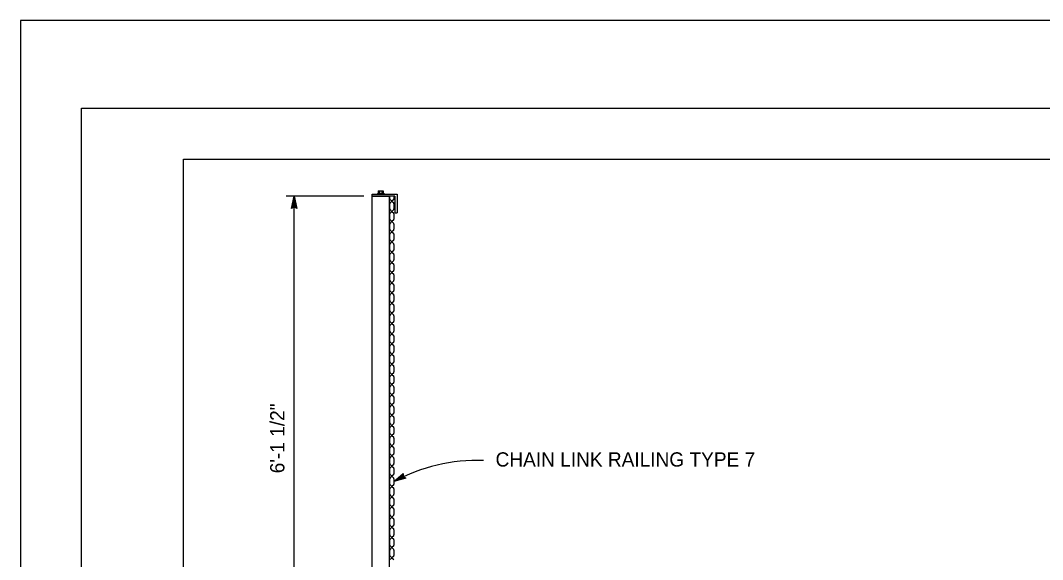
# Model space of a CAD drawing. Extents: x -893 to 867, y -474 to 712.
# Drawn here: x -893 to -392, y 447 to 712 of the extents above; entities that cross this region are included whole.
import ezdxf

# ---------------------------------------------------------------- set-up
doc = ezdxf.new("R2010")
doc.units = 0
for name, color, linetype in [('56 Stage 3 Anno', 7, 'Continuous'), ('57 Undefined', 7, 'Continuous'), ('60 Nongeo Data', 7, 'Continuous'), ('border_PLOTTING-ELEMENTS', 7, 'Continuous'), ('border_rw_22x34_Cut_Lines', 7, 'Continuous'), ('border_SHEET', 7, 'Continuous')]:
    doc.layers.add(name, color=color, linetype=linetype)

msp = doc.modelspace()

# ---------------------------------------------------------------- linework, layer by layer
at = {"layer": '56 Stage 3 Anno'}
for p, q in [((-724.85, 625.74), (-763.1, 625.74)), ((-760.44, 619.74), (-759.1, 625.74)), ((-760.09, 619.96), (-759.1, 624.36)), ((-759.73, 620.19), (-759.1, 622.98)), ((-759.1, 406.75), (-759.1, 625.74)), ((-759.1, 625.74), (-759.1, 625.74)), ((-759.1, 625.74), (-757.77, 619.74)), ((-759.1, 624.35), (-758.13, 619.98)), ((-759.1, 622.98), (-758.48, 620.16)), ((-759.1, 620.54), (-760.44, 619.74)), ((-760.44, 619.74), (-760.44, 619.74)), ((-759.38, 620.37), (-759.1, 621.6)), ((-759.1, 621.6), (-758.84, 620.39)), ((-757.77, 619.74), (-759.1, 620.54)), ((-757.77, 619.74), (-757.77, 619.74)), ((-710.17, 485.66), (-705.52, 489.67)), ((-704.25, 487.32), (-710.17, 485.66)), ((-704.61, 487.53), (-708.96, 486.31)), ((-708.95, 486.32), (-705.55, 489.24)), ((-707.74, 486.96), (-705.55, 488.85)), ((-704.99, 487.73), (-707.74, 486.96)), ((-706.52, 487.62), (-705.58, 488.42)), ((-705.31, 487.96), (-706.52, 487.62)), ((-705.52, 489.67), (-705.59, 488.12)), ((-705.59, 488.12), (-704.25, 487.32)), ((-705.52, 489.67), (-705.52, 489.67)), ((-704.25, 487.32), (-704.25, 487.32)), ((-710.17, 485.66), (-710.17, 485.66))]:
    msp.add_line(p, q, dxfattribs=at)
msp.add_arc((-669.05, 409.64), 86.42, 88.11, 118.4167, dxfattribs=at)
at = {"layer": '60 Nongeo Data'}
for p, q in [((-717.82, 628.39), (-715.39, 628.39)), ((-717.82, 628.39), (-717.82, 626.98)), ((-717.21, 628.39), (-717.21, 626.98)), ((-715.99, 628.39), (-715.99, 626.98)), ((-715.39, 628.39), (-715.39, 626.98)), ((-720.85, 625.74), (-720.85, 626.74)), ((-720.85, 626.74), (-708.6, 626.74)), ((-720.85, 625.74), (-712.35, 625.74)), ((-720.85, 406.75), (-720.85, 625.74)), ((-709.6, 625.74), (-720.85, 625.74)), ((-718.26, 626.98), (-714.94, 626.98)), ((-718.26, 626.98), (-718.26, 626.74)), ((-714.94, 626.98), (-714.94, 626.74)), ((-712.35, 406.75), (-712.35, 625.74)), ((-712.1, 624.45), (-712.1, 625.74)), ((-711.1, 623.24), (-711.96, 624.1)), ((-711.96, 622.39), (-711.1, 623.24)), ((-710.25, 624.1), (-711.1, 623.24)), ((-711.1, 623.24), (-710.25, 622.39)), ((-710.1, 625.74), (-710.1, 624.45)), ((-709.6, 625.74), (-709.6, 617.49)), ((-708.6, 626.74), (-708.6, 617.49)), ((-712.1, 619.45), (-712.1, 622.04)), ((-711.1, 618.24), (-711.96, 619.1)), ((-711.96, 617.39), (-711.1, 618.24)), ((-710.25, 619.1), (-711.1, 618.24)), ((-711.1, 618.24), (-710.25, 617.39)), ((-710.1, 622.04), (-710.1, 619.45)), ((-709.6, 617.49), (-708.6, 617.49)), ((-712.1, 614.45), (-712.1, 617.04)), ((-711.1, 613.24), (-711.96, 614.1)), ((-711.96, 612.39), (-711.1, 613.24)), ((-710.25, 614.1), (-711.1, 613.24)), ((-711.1, 613.24), (-710.25, 612.39)), ((-710.1, 617.04), (-710.1, 614.45)), ((-712.1, 609.45), (-712.1, 612.04)), ((-711.1, 608.24), (-711.96, 609.1)), ((-711.96, 607.39), (-711.1, 608.24)), ((-710.25, 609.1), (-711.1, 608.24)), ((-711.1, 608.24), (-710.25, 607.39)), ((-710.1, 612.04), (-710.1, 609.45)), ((-712.1, 604.45), (-712.1, 607.04)), ((-711.1, 603.24), (-711.96, 604.1)), ((-711.96, 602.39), (-711.1, 603.24)), ((-710.25, 604.1), (-711.1, 603.24)), ((-711.1, 603.24), (-710.25, 602.39)), ((-710.1, 607.04), (-710.1, 604.45)), ((-712.1, 599.45), (-712.1, 602.04)), ((-711.1, 598.24), (-711.96, 599.1)), ((-711.96, 597.39), (-711.1, 598.24)), ((-710.25, 599.1), (-711.1, 598.24)), ((-711.1, 598.24), (-710.25, 597.39)), ((-710.1, 602.04), (-710.1, 599.45)), ((-712.1, 594.45), (-712.1, 597.04)), ((-712.1, 589.45), (-712.1, 592.04)), ((-711.1, 593.24), (-711.96, 594.1)), ((-711.96, 592.39), (-711.1, 593.24)), ((-710.25, 594.1), (-711.1, 593.24)), ((-711.1, 593.24), (-710.25, 592.39)), ((-710.1, 597.04), (-710.1, 594.45)), ((-710.1, 592.04), (-710.1, 589.45)), ((-712.1, 584.45), (-712.1, 587.04)), ((-711.1, 588.24), (-711.96, 589.1)), ((-711.96, 587.39), (-711.1, 588.24)), ((-710.25, 589.1), (-711.1, 588.24)), ((-711.1, 588.24), (-710.25, 587.39)), ((-710.1, 587.04), (-710.1, 584.45)), ((-712.1, 579.45), (-712.1, 582.04)), ((-711.1, 583.24), (-711.96, 584.1)), ((-711.96, 582.39), (-711.1, 583.24)), ((-710.25, 584.1), (-711.1, 583.24)), ((-711.1, 583.24), (-710.25, 582.39)), ((-710.1, 582.04), (-710.1, 579.45)), ((-712.1, 574.45), (-712.1, 577.04)), ((-711.1, 578.24), (-711.96, 579.1)), ((-711.96, 577.39), (-711.1, 578.24)), ((-710.25, 579.1), (-711.1, 578.24)), ((-711.1, 578.24), (-710.25, 577.39)), ((-710.1, 577.04), (-710.1, 574.45)), ((-712.1, 569.45), (-712.1, 572.04)), ((-711.1, 573.24), (-711.96, 574.1)), ((-711.96, 572.39), (-711.1, 573.24)), ((-710.25, 574.1), (-711.1, 573.24)), ((-711.1, 573.24), (-710.25, 572.39)), ((-710.1, 572.04), (-710.1, 569.45)), ((-712.1, 564.45), (-712.1, 567.04)), ((-711.1, 568.24), (-711.96, 569.1)), ((-711.96, 567.39), (-711.1, 568.24)), ((-710.25, 569.1), (-711.1, 568.24)), ((-711.1, 568.24), (-710.25, 567.39)), ((-710.1, 567.04), (-710.1, 564.45)), ((-712.1, 559.45), (-712.1, 562.04)), ((-711.1, 563.24), (-711.96, 564.1)), ((-711.96, 562.39), (-711.1, 563.24)), ((-710.25, 564.1), (-711.1, 563.24)), ((-711.1, 563.24), (-710.25, 562.39)), ((-710.1, 562.04), (-710.1, 559.45)), ((-712.1, 554.45), (-712.1, 557.04)), ((-711.1, 558.24), (-711.96, 559.1)), ((-711.96, 557.39), (-711.1, 558.24)), ((-710.25, 559.1), (-711.1, 558.24)), ((-711.1, 558.24), (-710.25, 557.39)), ((-710.1, 557.04), (-710.1, 554.45)), ((-712.1, 549.45), (-712.1, 552.04)), ((-711.1, 553.24), (-711.96, 554.1)), ((-711.96, 552.39), (-711.1, 553.24)), ((-710.25, 554.1), (-711.1, 553.24)), ((-711.1, 553.24), (-710.25, 552.39)), ((-710.1, 552.04), (-710.1, 549.45)), ((-712.1, 544.45), (-712.1, 547.04)), ((-711.1, 548.24), (-711.96, 549.1)), ((-711.96, 547.39), (-711.1, 548.24)), ((-710.25, 549.1), (-711.1, 548.24)), ((-711.1, 548.24), (-710.25, 547.39)), ((-710.1, 547.04), (-710.1, 544.45)), ((-712.1, 539.45), (-712.1, 542.04)), ((-711.1, 543.24), (-711.96, 544.1)), ((-711.96, 542.39), (-711.1, 543.24)), ((-710.25, 544.1), (-711.1, 543.24)), ((-711.1, 543.24), (-710.25, 542.39)), ((-710.1, 542.04), (-710.1, 539.45)), ((-712.1, 534.45), (-712.1, 537.04)), ((-711.1, 538.24), (-711.96, 539.1)), ((-711.96, 537.39), (-711.1, 538.24)), ((-710.25, 539.1), (-711.1, 538.24)), ((-711.1, 538.24), (-710.25, 537.39)), ((-710.1, 537.04), (-710.1, 534.45)), ((-712.1, 529.45), (-712.1, 532.04)), ((-711.1, 533.24), (-711.96, 534.1)), ((-711.96, 532.39), (-711.1, 533.24)), ((-710.25, 534.1), (-711.1, 533.24)), ((-711.1, 533.24), (-710.25, 532.39)), ((-710.1, 532.04), (-710.1, 529.45)), ((-712.1, 524.45), (-712.1, 527.04)), ((-711.1, 528.24), (-711.96, 529.1)), ((-711.96, 527.39), (-711.1, 528.24)), ((-710.25, 529.1), (-711.1, 528.24)), ((-711.1, 528.24), (-710.25, 527.39)), ((-710.1, 527.04), (-710.1, 524.45)), ((-712.1, 519.45), (-712.1, 522.04)), ((-711.1, 523.24), (-711.96, 524.1)), ((-711.96, 522.39), (-711.1, 523.24)), ((-710.25, 524.1), (-711.1, 523.24)), ((-711.1, 523.24), (-710.25, 522.39)), ((-710.1, 522.04), (-710.1, 519.45)), ((-712.1, 514.45), (-712.1, 517.04)), ((-711.1, 518.24), (-711.96, 519.1)), ((-711.96, 517.39), (-711.1, 518.24)), ((-710.25, 519.1), (-711.1, 518.24)), ((-711.1, 518.24), (-710.25, 517.39)), ((-710.1, 517.04), (-710.1, 514.45)), ((-712.1, 509.45), (-712.1, 512.04)), ((-711.1, 513.24), (-711.96, 514.1)), ((-711.96, 512.39), (-711.1, 513.24)), ((-710.25, 514.1), (-711.1, 513.24)), ((-711.1, 513.24), (-710.25, 512.39)), ((-710.1, 512.04), (-710.1, 509.45)), ((-712.1, 504.45), (-712.1, 507.04)), ((-711.1, 508.24), (-711.96, 509.1)), ((-711.96, 507.39), (-711.1, 508.24)), ((-710.25, 509.1), (-711.1, 508.24)), ((-711.1, 508.24), (-710.25, 507.39)), ((-710.1, 507.04), (-710.1, 504.45)), ((-712.1, 499.45), (-712.1, 502.04)), ((-711.1, 503.24), (-711.96, 504.1)), ((-711.96, 502.39), (-711.1, 503.24)), ((-710.25, 504.1), (-711.1, 503.24)), ((-711.1, 503.24), (-710.25, 502.39)), ((-710.1, 502.04), (-710.1, 499.45)), ((-712.1, 494.45), (-712.1, 497.04)), ((-711.1, 498.24), (-711.96, 499.1)), ((-711.96, 497.39), (-711.1, 498.24)), ((-710.25, 499.1), (-711.1, 498.24)), ((-711.1, 498.24), (-710.25, 497.39)), ((-710.1, 497.04), (-710.1, 494.45)), ((-712.1, 489.45), (-712.1, 492.04)), ((-711.1, 493.24), (-711.96, 494.1)), ((-711.96, 492.39), (-711.1, 493.24)), ((-710.25, 494.1), (-711.1, 493.24)), ((-711.1, 493.24), (-710.25, 492.39)), ((-710.1, 492.04), (-710.1, 489.45)), ((-712.1, 484.45), (-712.1, 487.04)), ((-711.1, 488.25), (-711.96, 489.1)), ((-711.96, 487.39), (-711.1, 488.25)), ((-710.25, 489.1), (-711.1, 488.25)), ((-711.1, 488.25), (-710.25, 487.39)), ((-710.1, 487.04), (-710.1, 484.45)), ((-712.1, 479.45), (-712.1, 482.04)), ((-711.1, 483.25), (-711.96, 484.1)), ((-711.96, 482.39), (-711.1, 483.25)), ((-710.25, 484.1), (-711.1, 483.25)), ((-711.1, 483.25), (-710.25, 482.39)), ((-710.1, 482.04), (-710.1, 479.45)), ((-712.1, 474.45), (-712.1, 477.04)), ((-711.1, 478.25), (-711.96, 479.1)), ((-711.96, 477.39), (-711.1, 478.25)), ((-710.25, 479.1), (-711.1, 478.25)), ((-711.1, 478.25), (-710.25, 477.39)), ((-710.1, 477.04), (-710.1, 474.45)), ((-712.1, 469.45), (-712.1, 472.04)), ((-711.1, 473.25), (-711.96, 474.1)), ((-711.96, 472.39), (-711.1, 473.25)), ((-710.25, 474.1), (-711.1, 473.25)), ((-711.1, 473.25), (-710.25, 472.39)), ((-710.1, 472.04), (-710.1, 469.45)), ((-712.1, 464.45), (-712.1, 467.04)), ((-711.1, 468.25), (-711.96, 469.1)), ((-711.96, 467.39), (-711.1, 468.25)), ((-710.25, 469.1), (-711.1, 468.25)), ((-711.1, 468.25), (-710.25, 467.39)), ((-710.1, 467.04), (-710.1, 464.45)), ((-712.1, 459.45), (-712.1, 462.04)), ((-711.1, 463.25), (-711.96, 464.1)), ((-711.96, 462.39), (-711.1, 463.25)), ((-710.25, 464.1), (-711.1, 463.25)), ((-711.1, 463.25), (-710.25, 462.39)), ((-710.1, 462.04), (-710.1, 459.45)), ((-712.1, 454.45), (-712.1, 457.04)), ((-711.1, 458.25), (-711.96, 459.1)), ((-711.96, 457.39), (-711.1, 458.25)), ((-710.25, 459.1), (-711.1, 458.25)), ((-711.1, 458.25), (-710.25, 457.39)), ((-710.1, 457.04), (-710.1, 454.45)), ((-712.1, 449.45), (-712.1, 452.04)), ((-711.1, 453.25), (-711.96, 454.1)), ((-711.96, 452.39), (-711.1, 453.25)), ((-710.25, 454.1), (-711.1, 453.25)), ((-711.1, 453.25), (-710.25, 452.39)), ((-710.1, 452.04), (-710.1, 449.45)), ((-711.1, 448.25), (-711.96, 449.1)), ((-711.96, 447.39), (-711.1, 448.25)), ((-710.25, 449.1), (-711.1, 448.25)), ((-711.1, 448.25), (-710.25, 447.39))]:
    msp.add_line(p, q, dxfattribs=at)
for centre, start, end in [((-711.6, 624.45), 180, 225), ((-711.6, 622.04), 135, 180), ((-710.6, 624.45), 315, 360), ((-710.6, 622.04), 360, 45), ((-711.6, 619.45), 180, 225), ((-711.6, 617.04), 135, 180), ((-710.6, 619.45), 315, 360), ((-710.6, 617.04), 360, 45), ((-711.6, 614.45), 180, 225), ((-711.6, 612.04), 135, 180), ((-710.6, 614.45), 315, 360), ((-710.6, 612.04), 360, 45), ((-711.6, 609.45), 180, 225), ((-711.6, 607.04), 135, 180), ((-710.6, 609.45), 315, 360), ((-710.6, 607.04), 360, 45), ((-711.6, 604.45), 180, 225), ((-711.6, 602.04), 135, 180), ((-710.6, 604.45), 315, 360), ((-710.6, 602.04), 360, 45), ((-711.6, 599.45), 180, 225), ((-711.6, 597.04), 135, 180), ((-710.6, 599.45), 315, 360), ((-710.6, 597.04), 360, 45), ((-711.6, 594.45), 180, 225), ((-711.6, 592.04), 135, 180), ((-710.6, 594.45), 315, 360), ((-710.6, 592.04), 360, 45), ((-711.6, 589.45), 180, 225), ((-711.6, 587.04), 135, 180), ((-710.6, 589.45), 315, 360), ((-710.6, 587.04), 360, 45), ((-711.6, 584.45), 180, 225), ((-711.6, 582.04), 135, 180), ((-710.6, 584.45), 315, 360), ((-710.6, 582.04), 360, 45), ((-711.6, 579.45), 180, 225), ((-711.6, 577.04), 135, 180), ((-710.6, 579.45), 315, 360), ((-710.6, 577.04), 360, 45), ((-711.6, 574.45), 180, 225), ((-711.6, 572.04), 135, 180), ((-710.6, 574.45), 315, 360), ((-710.6, 572.04), 360, 45), ((-711.6, 569.45), 180, 225), ((-711.6, 567.04), 135, 180), ((-710.6, 569.45), 315, 360), ((-710.6, 567.04), 360, 45), ((-711.6, 564.45), 180, 225), ((-711.6, 562.04), 135, 180), ((-710.6, 564.45), 315, 360), ((-710.6, 562.04), 360, 45), ((-711.6, 559.45), 180, 225), ((-711.6, 557.04), 135, 180), ((-710.6, 559.45), 315, 360), ((-710.6, 557.04), 360, 45), ((-711.6, 554.45), 180, 225), ((-711.6, 552.04), 135, 180), ((-710.6, 554.45), 315, 360), ((-710.6, 552.04), 360, 45), ((-711.6, 549.45), 180, 225), ((-711.6, 547.04), 135, 180), ((-710.6, 549.45), 315, 360), ((-710.6, 547.04), 360, 45), ((-711.6, 544.45), 180, 225), ((-711.6, 542.04), 135, 180), ((-710.6, 544.45), 315, 360), ((-710.6, 542.04), 360, 45), ((-711.6, 539.45), 180, 225), ((-711.6, 537.04), 135, 180), ((-710.6, 539.45), 315, 360), ((-710.6, 537.04), 360, 45), ((-711.6, 534.45), 180, 225), ((-711.6, 532.04), 135, 180), ((-710.6, 534.45), 315, 360), ((-710.6, 532.04), 360, 45), ((-711.6, 529.45), 180, 225), ((-711.6, 527.04), 135, 180), ((-710.6, 529.45), 315, 360), ((-710.6, 527.04), 360, 45), ((-711.6, 524.45), 180, 225), ((-711.6, 522.04), 135, 180), ((-710.6, 524.45), 315, 360), ((-710.6, 522.04), 360, 45), ((-711.6, 519.45), 180, 225), ((-711.6, 517.04), 135, 180), ((-710.6, 519.45), 315, 360), ((-710.6, 517.04), 360, 45), ((-711.6, 514.45), 180, 225), ((-711.6, 512.04), 135, 180), ((-710.6, 514.45), 315, 360), ((-710.6, 512.04), 360, 45), ((-711.6, 509.45), 180, 225), ((-711.6, 507.04), 135, 180), ((-710.6, 509.45), 315, 360), ((-710.6, 507.04), 360, 45), ((-711.6, 504.45), 180, 225), ((-711.6, 502.04), 135, 180), ((-710.6, 504.45), 315, 360), ((-710.6, 502.04), 360, 45), ((-711.6, 499.45), 180, 225), ((-711.6, 497.04), 135, 180), ((-710.6, 499.45), 315, 360), ((-710.6, 497.04), 360, 45), ((-711.6, 494.45), 180, 225), ((-711.6, 492.04), 135, 180), ((-710.6, 494.45), 315, 360), ((-710.6, 492.04), 360, 45), ((-711.6, 489.45), 180, 225), ((-711.6, 487.04), 135, 180), ((-710.6, 489.45), 315, 360), ((-710.6, 487.04), 360, 45), ((-711.6, 484.45), 180, 225), ((-711.6, 482.04), 135, 180), ((-710.6, 484.45), 315, 360), ((-710.6, 482.04), 360, 45), ((-711.6, 479.45), 180, 225), ((-711.6, 477.04), 135, 180), ((-710.6, 479.45), 315, 360), ((-710.6, 477.04), 360, 45), ((-711.6, 474.45), 180, 225), ((-711.6, 472.04), 135, 180), ((-710.6, 474.45), 315, 360), ((-710.6, 472.04), 360, 45), ((-711.6, 469.45), 180, 225), ((-711.6, 467.04), 135, 180), ((-710.6, 469.45), 315, 360), ((-710.6, 467.04), 360, 45), ((-711.6, 464.45), 180, 225), ((-711.6, 462.04), 135, 180), ((-710.6, 464.45), 315, 360), ((-710.6, 462.04), 360, 45), ((-711.6, 459.45), 180, 225), ((-711.6, 457.04), 135, 180), ((-710.6, 459.45), 315, 360), ((-710.6, 457.04), 360, 45), ((-711.6, 454.45), 180, 225), ((-711.6, 452.04), 135, 180), ((-710.6, 454.45), 315, 360), ((-710.6, 452.04), 360, 45), ((-711.6, 449.45), 180, 225), ((-710.6, 449.45), 315, 360)]:
    msp.add_arc(centre, 0.5, start, end, dxfattribs=at)
at = {"layer": 'border_PLOTTING-ELEMENTS'}
for points in [[(-893.45, -474.04), (866.55, -474.04), (866.55, 711.96), (-893.45, 711.96)], [(-863.45, 668.96), (836.55, 668.96), (836.55, -431.04), (-863.45, -431.04)]]:
    msp.add_lwpolyline(points, close=True, dxfattribs=at)
at = {"layer": 'border_rw_22x34_Cut_Lines'}
msp.add_lwpolyline([(-863.45, 668.96), (836.55, 668.96), (836.55, -431.04), (-863.45, -431.04)], close=True, dxfattribs=at)
at = {"layer": 'border_SHEET'}
for p, q in [((-813.45, 643.96), (811.55, 643.96)), ((-813.45, -406.04), (-813.45, 643.96))]:
    msp.add_line(p, q, dxfattribs=at)

# ---------------------------------------------------------------- texts
at = {"layer": '57 Undefined'}
msp.add_text('6\'-1 1/2"', height=7, rotation=90, dxfattribs=at).set_placement((-763.88, 489.72))
msp.add_text('CHAIN LINK RAILING TYPE 7', height=7, dxfattribs=at).set_placement((-660.24, 493.02))

doc.saveas('drawing.dxf')
